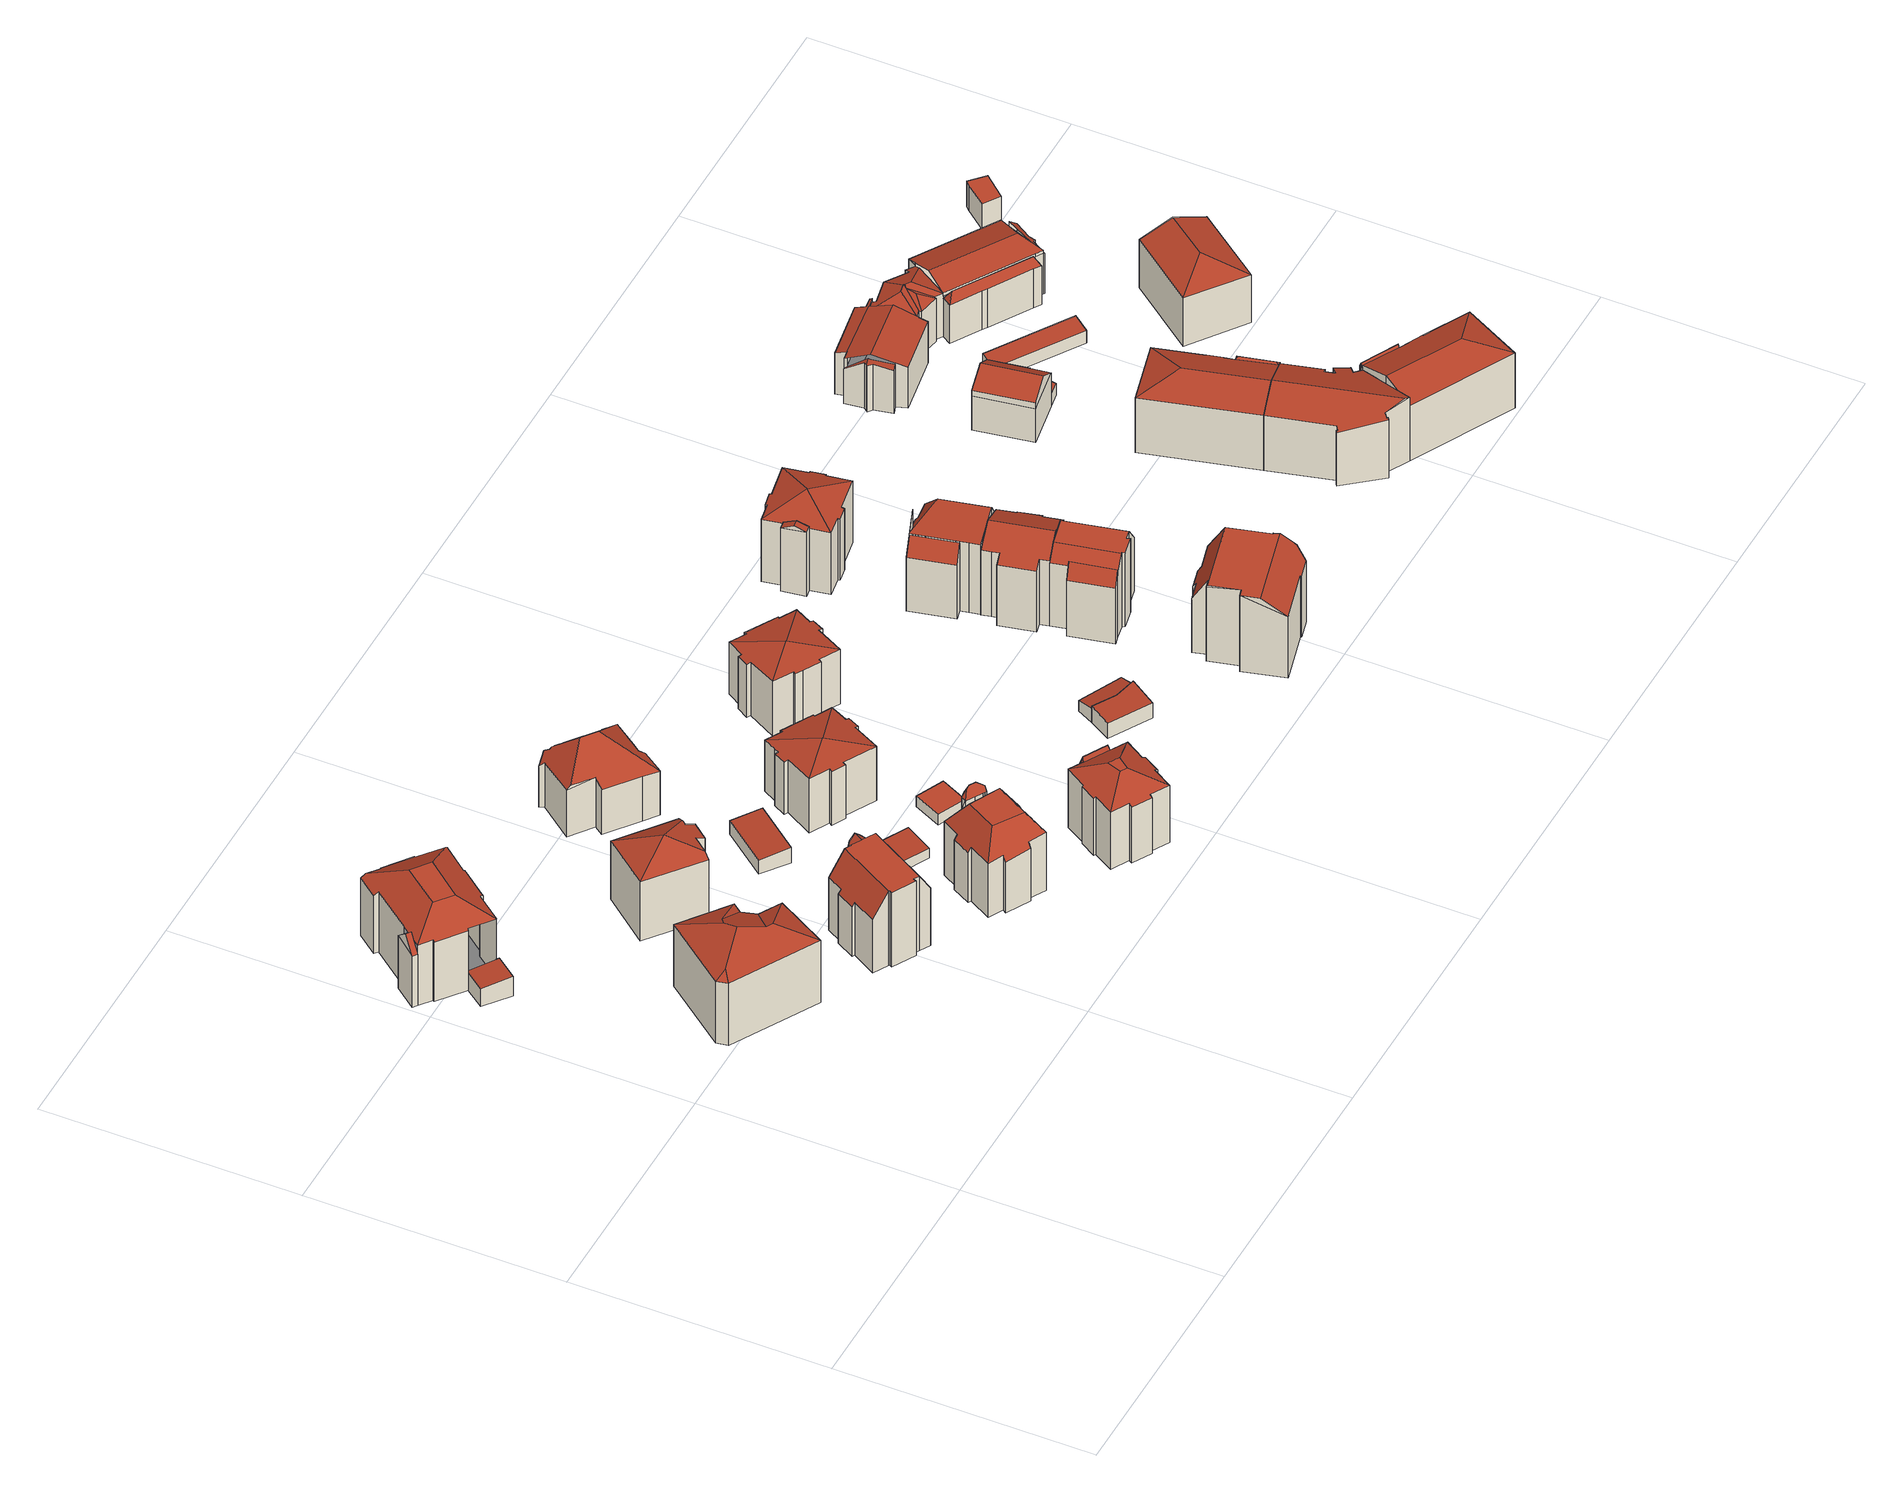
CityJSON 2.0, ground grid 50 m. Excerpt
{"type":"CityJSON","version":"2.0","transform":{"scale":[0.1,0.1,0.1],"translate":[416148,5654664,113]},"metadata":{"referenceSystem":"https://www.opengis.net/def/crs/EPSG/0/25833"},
"CityObjects":{
"building1":{"type":"Building","attributes":{"Dachtyp_tdc":"tdcFreeFormRoof","Gemeindeschluessel":14612000,"Dachneigung":25.07,"QualitaetDacherkennung":46,"Geometrietyp2DReferenz":"3000","measuredHeight":17.71,"function":"31001_9998","roofType":"5000"},"geometry":[{"type":"Solid","lod":"2","boundaries":[[[[0,1,2,3]],[[1,4,5,2]],[[4,6,7,5]],[[6,8,9,7]],[[8,10,11,9]],[[10,12,13,11]],[[12,14,15,13]],[[14,0,3,15]],[[16,17,18,19,14,12]],[[16,12,10]],[[17,16,10,8]],[[20,21,18,17,8,6]],[[20,6,4]],[[21,20,4,1]],[[19,18,21,1,0]],[[19,0,14]],[[3,2,5,7,9,11,13,15]]]],"semantics":{"surfaces":[{"type":"WallSurface"},{"type":"RoofSurface"},{"type":"GroundSurface"}],"values":[[0,0,0,0,0,0,0,0,1,1,1,1,1,1,1,1,2]]}}]},
"building2":{"type":"Building","attributes":{"Gemeindeschluessel":14612000,"Geometrietyp2DReferenz":"3000","function":"31001_9998","roofType":"9999"},"children":["building2-1","building2-2","building2-3","building2-4"]},
"building2-1":{"type":"BuildingPart","attributes":{"Dachtyp_tdc":"tdcPolyFlatRoof","Dachneigung":3.97,"QualitaetDacherkennung":54,"Geometrietyp2DReferenz":"3000","measuredHeight":4.52,"roofType":"2100"},"parents":["building2"],"geometry":[{"type":"MultiSurface","lod":"2","boundaries":[[[22,23,24,25]],[[23,26,27,24]],[[26,28,29,27]],[[28,30,31,29]],[[30,28,26,23,22,32,33]],[[34,25,24,27,29,31,35]]],"semantics":{"surfaces":[{"type":"WallSurface"},{"type":"RoofSurface"},{"type":"GroundSurface"}],"values":[0,0,0,0,1,2]}}]},
"building2-2":{"type":"BuildingPart","attributes":{"Dachtyp_tdc":"tdcPolyFlatRoof","Dachneigung":3.25,"QualitaetDacherkennung":55,"Geometrietyp2DReferenz":"3000","measuredHeight":4.5,"roofType":"2100"},"parents":["building2"],"geometry":[{"type":"MultiSurface","lod":"2","boundaries":[[[36,37,38,39]],[[40,41,42,43]],[[41,44,45,42]],[[44,36,39,45]],[[44,41,40,46,47,37,36]],[[39,38,48,49,43,42,45]]],"semantics":{"surfaces":[{"type":"WallSurface"},{"type":"RoofSurface"},{"type":"GroundSurface"}],"values":[0,0,0,0,1,2]}}]},
"building2-3":{"type":"BuildingPart","attributes":{"Dachtyp_tdc":"tdcGableRoof","Dachneigung":50.49,"QualitaetDacherkennung":26,"Geometrietyp2DReferenz":"3000","measuredHeight":14.86,"roofType":"3100"},"parents":["building2"],"geometry":[{"type":"MultiSurface","lod":"2","boundaries":[[[50,51,52,53]],[[54,55,56,57]],[[55,50,53,56]],[[50,55,58]],[[51,50,58,59,60]],[[55,54,61,59,58]],[[53,52,57,56]]],"semantics":{"surfaces":[{"type":"WallSurface"},{"type":"RoofSurface"},{"type":"GroundSurface"}],"values":[0,0,0,0,1,1,2]}}]},
"building2-4":{"type":"BuildingPart","attributes":{"Dachtyp_tdc":"tdcCutTentRoof","Dachneigung":31.53,"QualitaetDacherkennung":61,"Geometrietyp2DReferenz":"3000","measuredHeight":17.27,"roofType":"9999"},"parents":["building2"],"geometry":[{"type":"MultiSurface","lod":"2","boundaries":[[[62,63,64,65]],[[63,66,67,64]],[[66,68,69,67]],[[68,70,71,69]],[[70,72,22,25,71]],[[73,33,35,33]],[[74,75,76,31,30]],[[75,77,78,76]],[[77,79,80,78]],[[79,81,82,80]],[[81,83,40,43,82]],[[84,85,86,38,37]],[[85,87,88,86]],[[87,89,54,57,88]],[[90,91,92,52,51]],[[91,62,65,92]],[[73,93,72,70,68,66,94,95]],[[96,83,81,79,77,75,74,73,95,97]],[[89,87,85,84,98,96,97,99]],[[66,63,62,91,90,60,61,89,99,94]],[[99,97,95,94]],[[65,64,67,69,71,25,34,35,31,76,78,80,82,43,49,48,38,86,88,57,52,92]]],"semantics":{"surfaces":[{"type":"WallSurface"},{"type":"RoofSurface"},{"type":"GroundSurface"}],"values":[0,0,0,0,0,0,0,0,0,0,0,0,0,0,0,0,1,1,1,1,1,2]}}]},
"building3":{"type":"Building","attributes":{"Gemeindeschluessel":14612000,"Geometrietyp2DReferenz":"3000","function":"31001_9998","roofType":"9999"},"children":["building3-1","building3-2"]},
"building3-1":{"type":"BuildingPart","attributes":{"Dachtyp_tdc":"tdcFreeFormRoof","Dachneigung":48.18,"QualitaetDacherkennung":22,"Geometrietyp2DReferenz":"3000","measuredHeight":17.09,"roofType":"5000"},"parents":["building3"],"geometry":[{"type":"MultiSurface","lod":"2","boundaries":[[[100,101,102,103]],[[101,104,105,102]],[[104,106,107,105]],[[106,108,109,107]],[[108,110,111,109]],[[110,112,113,111]],[[106,104,101,100,114,115]],[[115,112,116,117,112,110,108,106]],[[113,118,119,113,120,103,102,105,107,109,111]]],"semantics":{"surfaces":[{"type":"WallSurface"},{"type":"RoofSurface"},{"type":"GroundSurface"}],"values":[0,0,0,0,0,0,1,1,2]}}]},
"building3-2":{"type":"BuildingPart","attributes":{"Dachtyp_tdc":"tdcCutGableRoof","Dachneigung":0.638,"QualitaetDacherkennung":51,"Geometrietyp2DReferenz":"3000","measuredHeight":17.1,"roofType":"9999"},"parents":["building3"],"geometry":[{"type":"MultiSurface","lod":"2","boundaries":[[[121,118,117]],[[121,122,123,118]],[[122,124,125,123]],[[124,126,127,125]],[[126,128,129,127]],[[128,130,131,129]],[[130,132,133,131]],[[132,134,135,133]],[[134,136,137,135]],[[136,138,139,137]],[[138,140,141,139]],[[140,142,143,141]],[[142,144,145,143]],[[144,146,147,145]],[[146,148,149,147]],[[148,150,151,149]],[[150,152,153,151]],[[152,154,155,153]],[[154,156,157,155]],[[156,158,159,157]],[[158,160,103,159]],[[160,100,103]],[[158,156,154,152,150,148,146,144]],[[134,132,130,128,126,124,122,121,161]],[[144,142,140,138,136,134,161,115,114,160,158]],[[119,118,123,125,127,129,131,133,135,137,139,141,143,145,147,149,151,153,155,157,159,103,120,113]]],"semantics":{"surfaces":[{"type":"WallSurface"},{"type":"RoofSurface"},{"type":"GroundSurface"}],"values":[0,0,0,0,0,0,0,0,0,0,0,0,0,0,0,0,0,0,0,0,0,0,1,1,1,2]}}]},
"building4":{"type":"Building","attributes":{"Dachtyp_tdc":"tdcFreeFormRoof","Gemeindeschluessel":14612000,"Dachneigung":29.08,"QualitaetDacherkennung":46,"Geometrietyp2DReferenz":"3000","measuredHeight":16.69,"function":"31001_9998","roofType":"5000"},"geometry":[{"type":"Solid","lod":"2","boundaries":[[[[162,163,164,165]],[[163,166,167,164]],[[166,168,169,167]],[[168,170,171,169]],[[170,172,173,171]],[[172,174,175,173]],[[174,176,177,175]],[[176,162,165,177]],[[178,179,162,176]],[[163,179,178,180,170,168,166]],[[172,180,178,174]],[[178,176,174]],[[172,170,180]],[[163,162,179]],[[165,164,167,169,171,173,175,177]]]],"semantics":{"surfaces":[{"type":"WallSurface"},{"type":"RoofSurface"},{"type":"GroundSurface"}],"values":[[0,0,0,0,0,0,0,0,1,1,1,1,0,0,2]]}}]},
"building5":{"type":"Building","attributes":{"Gemeindeschluessel":14612000,"Geometrietyp2DReferenz":"3000","function":"31001_9998","roofType":"9999"},"children":["building5-1","building5-2"]},
"building5-1":{"type":"BuildingPart","attributes":{"Dachtyp_tdc":"tdcFreeFormRoof","Dachneigung":65.62,"QualitaetDacherkennung":28,"Geometrietyp2DReferenz":"3000","measuredHeight":16.92,"roofType":"5000"},"parents":["building5"],"geometry":[{"type":"MultiSurface","lod":"2","boundaries":[[[181,182,183,184]],[[182,185,186,183]],[[185,187,188,186]],[[187,189,190,188]],[[189,191,192,190]],[[191,193,194,192]],[[193,195,196,197,194]],[[193,191,189,198]],[[189,187,199,198]],[[187,185,200,199]],[[185,182,181,201,202,203,200]],[[203,195,193,198,199,200]],[[184,183,186,188,190,192,194,197,204]]],"semantics":{"surfaces":[{"type":"WallSurface"},{"type":"RoofSurface"},{"type":"GroundSurface"}],"values":[0,0,0,0,0,0,0,1,1,1,1,1,2]}}]},
"building5-2":{"type":"BuildingPart","attributes":{"Dachtyp_tdc":"tdcCutTentRoof","Dachneigung":55.2,"QualitaetDacherkennung":56,"Geometrietyp2DReferenz":"3000","measuredHeight":16.97,"roofType":"9999"},"parents":["building5"],"geometry":[{"type":"MultiSurface","lod":"2","boundaries":[[[196,205,197]],[[205,206,207,197]],[[206,208,209,207]],[[208,210,211,209]],[[210,212,213,211]],[[212,214,215,213]],[[214,216,217,215]],[[216,218,219,217]],[[218,220,221,219]],[[220,222,223,221]],[[222,224,225,223]],[[224,226,227,225]],[[226,228,229,227]],[[228,230,231,229]],[[230,232,233,231]],[[232,234,235,233]],[[234,236,237,235]],[[236,238,181,184,237]],[[216,214,212,210,208,206,239,240]],[[226,224,222,220,218,216,240,241]],[[236,234,232,230,228,226,241,242]],[[206,205,196,243,202,244,238,236,242,239]],[[242,241,240,239]],[[197,207,209,211,213,215,217,219,221,223,225,227,229,231,233,235,237,184,204]]],"semantics":{"surfaces":[{"type":"WallSurface"},{"type":"RoofSurface"},{"type":"GroundSurface"}],"values":[0,0,0,0,0,0,0,0,0,0,0,0,0,0,0,0,0,0,1,1,1,1,1,2]}}]},
"building6":{"type":"Building","attributes":{"Dachtyp_tdc":"tdcPolyFlatRoof","Gemeindeschluessel":14612000,"Dachneigung":2.91,"QualitaetDacherkennung":69,"Geometrietyp2DReferenz":"3000","measuredHeight":3.5,"function":"31001_9998","roofType":"2100"},"geometry":[{"type":"Solid","lod":"2","boundaries":[[[[245,246,247,248]],[[246,249,250,247]],[[249,251,252,250]],[[251,245,248,252]],[[251,249,246,245]],[[248,247,250,252]]]],"semantics":{"surfaces":[{"type":"WallSurface"},{"type":"RoofSurface"},{"type":"GroundSurface"}],"values":[[0,0,0,0,1,2]]}}]},
"building7":{"type":"Building","attributes":{"Dachtyp_tdc":"tdcPolyFlatRoof","Gemeindeschluessel":14612000,"Dachneigung":4.41,"QualitaetDacherkennung":80,"Geometrietyp2DReferenz":"3000","measuredHeight":2.66,"function":"31001_9998","roofType":"2100"},"geometry":[{"type":"Solid","lod":"2","boundaries":[[[[253,254,255,256]],[[254,257,258,255]],[[257,259,260,258]],[[259,253,256,260]],[[259,257,254,253]],[[256,255,258,260]]]],"semantics":{"surfaces":[{"type":"WallSurface"},{"type":"RoofSurface"},{"type":"GroundSurface"}],"values":[[0,0,0,0,1,2]]}}]},
"building8":{"type":"Building","attributes":{"Dachtyp_tdc":"tdcFreeFormRoof","Gemeindeschluessel":14612000,"Dachneigung":32.78,"QualitaetDacherkennung":28,"Geometrietyp2DReferenz":"3000","measuredHeight":15.47,"function":"31001_9998","roofType":"5000"},"geometry":[{"type":"Solid","lod":"2","boundaries":[[[[261,262,263,264]],[[262,265,266,263]],[[265,267,268,266]],[[267,269,270,268]],[[269,271,272,270]],[[271,273,274,272]],[[273,275,276,274]],[[275,277,278,276]],[[277,279,280,278]],[[279,281,282,280]],[[281,283,284,282]],[[283,285,286,284]],[[285,287,288,286]],[[287,289,290,288]],[[289,291,292,290]],[[291,293,294,292]],[[293,295,296,294]],[[295,297,298,296]],[[297,299,300,298]],[[299,301,302,300]],[[301,303,304,302]],[[303,261,264,304]],[[297,295,305,306,307,299]],[[308,309,277,275,273,271,269,267,265,310]],[[293,291,289,287,285,283,281,279,309,308,306,305]],[[308,310,262,261,303,301,307,306]],[[265,262,310]],[[279,277,309]],[[295,293,305]],[[301,299,307]],[[264,263,266,268,270,272,274,276,278,280,282,284,286,288,290,292,294,296,298,300,302,304]]]],"semantics":{"surfaces":[{"type":"WallSurface"},{"type":"RoofSurface"},{"type":"GroundSurface"}],"values":[[0,0,0,0,0,0,0,0,0,0,0,0,0,0,0,0,0,0,0,0,0,0,1,1,1,1,0,0,0,0,2]]}}]},
"building9":{"type":"Building","attributes":{"Gemeindeschluessel":14612000,"Geometrietyp2DReferenz":"3000","function":"31001_9998","roofType":"9999"},"children":["building9-1","building9-2"]},
"building9-1":{"type":"BuildingPart","attributes":{"Dachtyp_tdc":"tdcCutTentRoof","Dachneigung":26.41,"QualitaetDacherkennung":56,"Geometrietyp2DReferenz":"3000","measuredHeight":15.9,"roofType":"9999"},"parents":["building9"],"geometry":[{"type":"MultiSurface","lod":"2","boundaries":[[[311,312,313,314]],[[312,315,316,313]],[[315,317,318,316]],[[317,319,320,318]],[[319,321,322,320]],[[321,323,324,322]],[[323,325,326,324]],[[325,327,328,326]],[[327,329,330,328]],[[329,331,332,330]],[[331,333,334,332]],[[333,335,336,334]],[[335,337,338,336]],[[311,339,340,341,342,343,344]],[[321,319,317,315,312,311,344,345]],[[331,329,327,325,323,321,345,346]],[[342,347,337,335,333,331,346,343]],[[346,345,344,343]],[[338,348,349,350,351,352,314,313,316,318,320,322,324,326,328,330,332,334,336]],[[337,347,348,338]],[[347,342,349,348]],[[342,341,350,349]],[[341,340,353,351,350]],[[339,352,354]],[[339,311,314,352]]],"semantics":{"surfaces":[{"type":"WallSurface"},{"type":"RoofSurface"},{"type":"GroundSurface"}],"values":[0,0,0,0,0,0,0,0,0,0,0,0,0,1,1,1,1,1,2,0,0,0,0,0,0]}}]},
"building9-2":{"type":"BuildingPart","attributes":{"Dachtyp_tdc":"tdcFreeFormRoof","Dachneigung":74.75,"QualitaetDacherkennung":31,"Geometrietyp2DReferenz":"3000","measuredHeight":14.09,"roofType":"5000"},"parents":["building9"],"geometry":[{"type":"MultiSurface","lod":"2","boundaries":[[[353,355,356,351]],[[355,357,358,356]],[[357,354,352,358]],[[359,354,357]],[[360,359,357,355]],[[360,355,353]],[[359,360,353,354]],[[351,356,358,352]]],"semantics":{"surfaces":[{"type":"WallSurface"},{"type":"RoofSurface"},{"type":"GroundSurface"}],"values":[0,0,0,1,1,1,1,2]}}]},
"building10":{"type":"Building","attributes":{"Dachtyp_tdc":"tdcPolyFlatRoof","Gemeindeschluessel":14612000,"Dachneigung":0,"QualitaetDacherkennung":83,"Geometrietyp2DReferenz":"3000","measuredHeight":2.42,"function":"31001_9998","roofType":"1000"},"geometry":[{"type":"Solid","lod":"2","boundaries":[[[[361,362,363,364]],[[362,365,366,363]],[[365,367,368,366]],[[367,361,364,368]],[[367,365,362,361]],[[364,363,366,368]]]],"semantics":{"surfaces":[{"type":"WallSurface"},{"type":"RoofSurface"},{"type":"GroundSurface"}],"values":[[0,0,0,0,1,2]]}}]},
"building11":{"type":"Building","attributes":{"Dachtyp_tdc":"tdcTentRoof","Gemeindeschluessel":14612000,"Dachneigung":15.55,"QualitaetDacherkennung":63,"Geometrietyp2DReferenz":"3000","measuredHeight":13.7,"function":"31001_9998","roofType":"3500"},"geometry":[{"type":"Solid","lod":"2","boundaries":[[[[369,370,371,372]],[[370,373,374,371]],[[373,375,376,374]],[[375,377,378,376]],[[377,379,380,378]],[[379,381,382,380]],[[381,383,384,382]],[[383,385,386,384]],[[385,387,388,386]],[[387,389,390,388]],[[389,391,392,390]],[[391,393,394,392]],[[393,395,396,394]],[[395,397,398,396]],[[397,399,400,398]],[[399,401,402,400]],[[401,403,404,402]],[[403,405,406,404]],[[377,375,373,370,369,407,408]],[[389,387,385,383,381,379,377,408]],[[399,397,395,393,391,389,408]],[[407,409,410,405,403,401,399,408]],[[406,411,412,413,372,371,374,376,378,380,382,384,386,388,390,392,394,396,398,400,402,404]],[[405,410,411,406]],[[410,409,412,411]],[[409,407,413,412]],[[407,369,372,413]]]],"semantics":{"surfaces":[{"type":"WallSurface"},{"type":"RoofSurface"},{"type":"GroundSurface"}],"values":[[0,0,0,0,0,0,0,0,0,0,0,0,0,0,0,0,0,0,1,1,1,1,2,0,0,0,0]]}}]},
"building12":{"type":"Building","attributes":{"Dachtyp_tdc":"tdcTentRoof","Gemeindeschluessel":14612000,"Dachneigung":14.73,"QualitaetDacherkennung":66,"Geometrietyp2DReferenz":"3000","measuredHeight":13.84,"function":"31001_9998","roofType":"3500"},"geometry":[{"type":"Solid","lod":"2","boundaries":[[[[414,415,416,417]],[[415,418,419,416]],[[418,420,421,419]],[[420,422,423,421]],[[422,424,425,423]],[[424,426,427,425]],[[426,428,429,427]],[[428,430,431,429]],[[430,432,433,431]],[[432,434,435,433]],[[434,436,437,435]],[[436,438,439,437]],[[438,440,441,439]],[[440,442,443,441]],[[442,444,445,443]],[[444,446,447,445]],[[446,448,449,447]],[[448,450,451,449]],[[450,452,453,451]],[[452,454,455,453]],[[454,414,417,455]],[[430,428,426,424,422,420,418,456]],[[440,438,436,434,432,430,456]],[[450,448,446,444,442,440,456]],[[418,415,414,454,452,450,456]],[[417,416,419,421,423,425,427,429,431,433,435,437,439,441,443,445,447,449,451,453,455]]]],"semantics":{"surfaces":[{"type":"WallSurface"},{"type":"RoofSurface"},{"type":"GroundSurface"}],"values":[[0,0,0,0,0,0,0,0,0,0,0,0,0,0,0,0,0,0,0,0,0,1,1,1,1,2]]}}]},
"building13":{"type":"Building","attributes":{"Dachtyp_tdc":"tdcPolyFlatRoof","Gemeindeschluessel":14612000,"Dachneigung":4.67,"QualitaetDacherkennung":72,"Geometrietyp2DReferenz":"3000","measuredHeight":3.89,"function":"31001_9998","roofType":"2100"},"geometry":[{"type":"Solid","lod":"2","boundaries":[[[[457,458,459,460]],[[458,461,462,459]],[[461,463,464,462]],[[463,465,466,464]],[[465,457,460,466]],[[465,463,461,458,457]],[[460,459,462,464,466]]]],"semantics":{"surfaces":[{"type":"WallSurface"},{"type":"RoofSurface"},{"type":"GroundSurface"}],"values":[[0,0,0,0,0,1,2]]}}]},
"building14":{"type":"Building","attributes":{"Dachtyp_tdc":"tdcPolyFlatRoof","Gemeindeschluessel":14612000,"Dachneigung":12.44,"QualitaetDacherkennung":74,"Geometrietyp2DReferenz":"3000","measuredHeight":3.36,"function":"31001_9998","roofType":"2100"},"geometry":[{"type":"Solid","lod":"2","boundaries":[[[[467,468,469,459]],[[468,470,471,469]],[[470,472,464,471]],[[472,473,462,464]],[[473,467,459,462]],[[473,472,470,468,467]],[[459,469,471,464,462]]]],"semantics":{"surfaces":[{"type":"WallSurface"},{"type":"RoofSurface"},{"type":"GroundSurface"}],"values":[[0,0,0,0,0,1,2]]}}]},
"building15":{"type":"Building","attributes":{"Dachtyp_tdc":"tdcFreeFormRoof","Gemeindeschluessel":14612000,"Dachneigung":0.012,"QualitaetDacherkennung":40,"Geometrietyp2DReferenz":"3000","measuredHeight":17.51,"function":"31001_9998","roofType":"5000"},"geometry":[{"type":"Solid","lod":"2","boundaries":[[[[474,475,476,477]],[[475,478,479,476]],[[478,480,481,479]],[[480,482,483,481]],[[482,484,485,483]],[[484,486,487,485]],[[486,488,489,487]],[[488,490,491,489]],[[490,492,493,491]],[[492,494,495,493]],[[494,496,497,495]],[[496,498,499,497]],[[498,500,501,499]],[[500,502,503,501]],[[502,504,505,503]],[[504,506,507,505]],[[506,474,477,507]],[[508,488,486,484,482,480,478,475,474,509]],[[496,494,510,511,502,500,498]],[[494,492,510]],[[510,492,490,508,509,506,504,511]],[[490,488,508]],[[504,502,511]],[[474,506,509]],[[477,476,479,481,483,485,487,489,491,493,495,497,499,501,503,505,507]]]],"semantics":{"surfaces":[{"type":"WallSurface"},{"type":"RoofSurface"},{"type":"GroundSurface"}],"values":[[0,0,0,0,0,0,0,0,0,0,0,0,0,0,0,0,0,1,1,0,1,0,0,0,2]]}}]},
"building16":{"type":"Building","attributes":{"Gemeindeschluessel":14612000,"Geometrietyp2DReferenz":"3000","function":"31001_9998","roofType":"9999"},"children":["building16-1","building16-2"]},
"building16-1":{"type":"BuildingPart","attributes":{"Dachtyp_tdc":"tdcCutGableRoof","Dachneigung":0.647,"QualitaetDacherkennung":44,"Geometrietyp2DReferenz":"3000","measuredHeight":16.97,"roofType":"9999"},"parents":["building16"],"geometry":[{"type":"MultiSurface","lod":"2","boundaries":[[[512,513,514,515]],[[513,516,517,514]],[[516,518,519,517]],[[520,521,522,523]],[[521,524,525,522]],[[524,526,527,525]],[[526,528,529,527]],[[528,530,531,529]],[[530,532,533,531]],[[532,534,535,533]],[[534,536,537,535]],[[536,538,539,537]],[[538,540,541,539]],[[540,512,515,541]],[[536,534,532,530,528,526]],[[524,521,520,518,516]],[[526,524,516,513,512,540,538,536]],[[515,514,517,519,523,522,525,527,529,531,533,535,537,539,541]]],"semantics":{"surfaces":[{"type":"WallSurface"},{"type":"RoofSurface"},{"type":"GroundSurface"}],"values":[0,0,0,0,0,0,0,0,0,0,0,0,0,0,1,1,1,2]}}]},
"building16-2":{"type":"BuildingPart","attributes":{"Dachtyp_tdc":"tdcPolyFlatRoof","Dachneigung":58.79,"QualitaetDacherkennung":43,"Geometrietyp2DReferenz":"3000","measuredHeight":15.57,"roofType":"2100"},"parents":["building16"],"geometry":[{"type":"MultiSurface","lod":"2","boundaries":[[[542,543,544,519,518]],[[543,545,546,544]],[[545,547,520,523,546]],[[545,543,542,547]],[[523,519,544,546]]],"semantics":{"surfaces":[{"type":"WallSurface"},{"type":"RoofSurface"},{"type":"GroundSurface"}],"values":[0,0,0,1,2]}}]},
"building17":{"type":"Building","attributes":{"Dachtyp_tdc":"tdcFreeFormRoof","Gemeindeschluessel":14612000,"Dachneigung":25.79,"QualitaetDacherkennung":21,"Geometrietyp2DReferenz":"3000","measuredHeight":17.45,"function":"31001_9998","roofType":"5000"},"geometry":[{"type":"Solid","lod":"2","boundaries":[[[[548,549,550,522]],[[549,551,552,550]],[[551,553,554,552]],[[553,555,556,554]],[[555,557,558,556]],[[557,559,560,558]],[[559,561,562,560]],[[561,563,564,562]],[[563,565,566,564]],[[565,567,568,566]],[[567,569,570,568]],[[569,571,529,570]],[[571,548,522,529]],[[549,548,572,573,559,557,555,553,551]],[[565,563,561,573,572,571,569,567]],[[561,559,573]],[[548,571,572]],[[522,550,552,554,556,558,560,562,564,566,568,570,529]]]],"semantics":{"surfaces":[{"type":"WallSurface"},{"type":"RoofSurface"},{"type":"GroundSurface"}],"values":[[0,0,0,0,0,0,0,0,0,0,0,0,0,1,1,0,0,2]]}}]},
"building18":{"type":"Building","attributes":{"Gemeindeschluessel":14612000,"Geometrietyp2DReferenz":"3000","function":"31001_9998","roofType":"9999"},"children":["building18-1","building18-2"]},
"building18-1":{"type":"BuildingPart","attributes":{"Dachtyp_tdc":"tdcHipAndGableRoof","Dachneigung":11.73,"QualitaetDacherkennung":30,"Geometrietyp2DReferenz":"3000","measuredHeight":17.62,"roofType":"5000"},"parents":["building18"],"geometry":[{"type":"MultiSurface","lod":"2","boundaries":[[[574,575,576,577]],[[575,578,579,576]],[[578,580,581,579]],[[580,582,583,581]],[[582,584,585,586,583]],[[587,588,589]],[[588,590,591,589]],[[590,592,593,591]],[[592,594,595,593]],[[594,596,597,595]],[[596,598,599,597]],[[598,600,601,599]],[[600,574,577,601]],[[596,594,592,590,588,587,602,603,604]],[[603,584,582,580,578,604]],[[578,575,574,600,598,596,604]],[[577,576,579,581,583,586,605,589,591,593,595,597,599,601]]],"semantics":{"surfaces":[{"type":"WallSurface"},{"type":"RoofSurface"},{"type":"GroundSurface"}],"values":[0,0,0,0,0,0,0,0,0,0,0,0,0,1,1,1,2]}}]},
"building18-2":{"type":"BuildingPart","attributes":{"Dachtyp_tdc":"tdcPolyFlatRoof","Dachneigung":58.2,"QualitaetDacherkennung":42,"Geometrietyp2DReferenz":"3000","measuredHeight":19.44,"roofType":"2100"},"parents":["building18"],"geometry":[{"type":"MultiSurface","lod":"2","boundaries":[[[585,606,607,586]],[[606,608,609,607]],[[608,610,589,609]],[[610,587,589]],[[608,606,585,611,602,610]],[[605,586,607,609,589]]],"semantics":{"surfaces":[{"type":"WallSurface"},{"type":"RoofSurface"},{"type":"GroundSurface"}],"values":[0,0,0,0,1,2]}}]},
"building19":{"type":"Building","attributes":{"Gemeindeschluessel":14612000,"Geometrietyp2DReferenz":"3000","function":"31001_9998","roofType":"9999"},"children":["building19-1","building19-2"]},
"building19-1":{"type":"BuildingPart","attributes":{"Dachtyp_tdc":"tdcGableRoof","Dachneigung":22.04,"QualitaetDacherkennung":63,"Geometrietyp2DReferenz":"3000","measuredHeight":15.62,"roofType":"3100"},"parents":["building19"],"geometry":[{"type":"MultiSurface","lod":"2","boundaries":[[[612,613,614,615,616]],[[613,617,618,614]],[[617,619,620,621,618]],[[617,613,622]],[[612,619,623]],[[613,612,623,622]],[[619,617,622,623]],[[615,614,618,621]]],"semantics":{"surfaces":[{"type":"WallSurface"},{"type":"RoofSurface"},{"type":"GroundSurface"}],"values":[0,0,0,0,0,1,1,2]}}]},
"building19-2":{"type":"BuildingPart","attributes":{"Dachtyp_tdc":"tdcTentRoof","Dachneigung":21.72,"QualitaetDacherkennung":64,"Geometrietyp2DReferenz":"3000","measuredHeight":16.84,"roofType":"3500"},"parents":["building19"],"geometry":[{"type":"MultiSurface","lod":"2","boundaries":[[[624,625,626,627]],[[625,628,629,626]],[[628,630,631,629]],[[630,632,633,631]],[[632,634,635,633]],[[634,636,637,635]],[[636,638,639,637]],[[638,616,615,639]],[[620,640,641,621]],[[640,642,643,641]],[[642,644,645,643]],[[644,646,647,645]],[[646,648,649,647]],[[648,650,651,649]],[[650,652,653,651]],[[652,654,655,653]],[[654,624,627,655]],[[638,636,634,632,630,628,656]],[[640,620,616,638,656]],[[650,648,646,644,642,640,656]],[[628,625,624,654,652,650,656]],[[627,626,629,631,633,635,637,639,615,621,641,643,645,647,649,651,653,655]]],"semantics":{"surfaces":[{"type":"WallSurface"},{"type":"RoofSurface"},{"type":"GroundSurface"}],"values":[0,0,0,0,0,0,0,0,0,0,0,0,0,0,0,0,0,1,1,1,1,2]}}]},
"building20":{"type":"Building","attributes":{"Dachtyp_tdc":"tdcFreeFormRoof","Gemeindeschluessel":14612000,"Dachneigung":19.49,"QualitaetDacherkennung":59,"Geometrietyp2DReferenz":"3000","measuredHeight":14.91,"function":"31001_9998","roofType":"5000"},"geometry":[{"type":"Solid","lod":"2","boundaries":[[[[657,658,659,660]],[[658,661,662,659]],[[661,663,664,662]],[[663,665,666,664]],[[665,667,668,666]],[[667,669,670,668]],[[669,671,672,670]],[[671,673,674,672]],[[673,675,676,674]],[[675,677,678,676]],[[677,679,680,678]],[[679,681,682,680]],[[681,683,684,682]],[[683,685,686,684]],[[685,687,688,686]],[[687,689,690,688]],[[689,691,692,690]],[[691,657,660,692]],[[657,691,689,687,685,683,681,679,677,693,694]],[[693,675,673,671,669,667,665,663,661,658,694]],[[658,657,694]],[[677,675,693]],[[660,659,662,664,666,668,670,672,674,676,678,680,682,684,686,688,690,692]]]],"semantics":{"surfaces":[{"type":"WallSurface"},{"type":"RoofSurface"},{"type":"GroundSurface"}],"values":[[0,0,0,0,0,0,0,0,0,0,0,0,0,0,0,0,0,0,1,1,0,0,2]]}}]},
"building21":{"type":"Building","attributes":{"Gemeindeschluessel":14612000,"Geometrietyp2DReferenz":"3000","function":"31001_9998","roofType":"9999"},"children":["building21-1","building21-2","building21-3"]},
"building21-1":{"type":"BuildingPart","attributes":{"Dachtyp_tdc":"tdcHipAndGableRoof","Dachneigung":19.85,"QualitaetDacherkennung":85,"Geometrietyp2DReferenz":"3000","measuredHeight":14.93,"roofType":"5000"},"parents":["building21"],"geometry":[{"type":"MultiSurface","lod":"2","boundaries":[[[695,696,697,698]],[[696,699,700,701,697]],[[702,703,704,705,706,707]],[[708,675,676,709,710]],[[675,695,698,676]],[[696,695,711]],[[675,712,711,695]],[[703,702,699,696,711,712,708]],[[708,712,675]],[[698,697,701,706,705,709,676]]],"semantics":{"surfaces":[{"type":"WallSurface"},{"type":"RoofSurface"},{"type":"GroundSurface"}],"values":[0,0,0,0,0,1,1,1,0,2]}}]},
"building21-2":{"type":"BuildingPart","attributes":{"Dachtyp_tdc":"tdcPolyFlatRoof","Dachneigung":7.36,"QualitaetDacherkennung":36,"Geometrietyp2DReferenz":"3000","measuredHeight":9.59,"roofType":"2100"},"parents":["building21"],"geometry":[{"type":"MultiSurface","lod":"2","boundaries":[[[713,714,715,716]],[[714,707,706,715]],[[700,713,716,701]],[[700,707,714,713]],[[716,715,706,701]]],"semantics":{"surfaces":[{"type":"WallSurface"},{"type":"RoofSurface"},{"type":"GroundSurface"}],"values":[0,0,0,1,2]}}]},
"building21-3":{"type":"BuildingPart","attributes":{"Dachtyp_tdc":"tdcFreeFormRoof","Dachneigung":38.58,"QualitaetDacherkennung":42,"Geometrietyp2DReferenz":"3000","measuredHeight":12.9,"roofType":"5000"},"parents":["building21"],"geometry":[{"type":"MultiSurface","lod":"2","boundaries":[[[704,717,718,705]],[[717,719,678,718]],[[719,710,709,678]],[[720,710,719]],[[721,720,719,717]],[[721,717,704]],[[720,721,704,710]],[[705,718,678,709]]],"semantics":{"surfaces":[{"type":"WallSurface"},{"type":"RoofSurface"},{"type":"GroundSurface"}],"values":[0,0,0,1,1,1,1,2]}}]},
"building22":{"type":"Building","attributes":{"Gemeindeschluessel":14612000,"Geometrietyp2DReferenz":"3000","function":"31001_9998","roofType":"9999"},"children":["building22-1","building22-2"]},
"building22-1":{"type":"BuildingPart","attributes":{"Dachtyp_tdc":"tdcGableRoof","Dachneigung":18.42,"QualitaetDacherkennung":46,"Geometrietyp2DReferenz":"3000","measuredHeight":10.84,"roofType":"3100"},"parents":["building22"],"geometry":[{"type":"MultiSurface","lod":"2","boundaries":[[[722,723,724,725,726]],[[727,728,723,722]],[[728,729,724,723]],[[729,730,731,724]],[[732,733,726,725,734]],[[733,727,722,726]],[[735,736,737,738]],[[730,729,728,738,737,732]],[[733,736,735,727]],[[732,737,736,733]],[[727,735,738,728]]],"semantics":{"surfaces":[{"type":"GroundSurface"},{"type":"WallSurface"},{"type":"RoofSurface"}],"values":[0,1,1,1,1,1,2,2,1,1,1]}}]},
"building22-2":{"type":"BuildingPart","attributes":{"Dachtyp_tdc":"tdcGableRoof","Dachneigung":21.01,"QualitaetDacherkennung":51,"Geometrietyp2DReferenz":"3000","measuredHeight":3.33,"roofType":"3100"},"parents":["building22"],"geometry":[{"type":"MultiSurface","lod":"2","boundaries":[[[731,739,740,724]],[[739,741,742,740]],[[741,734,725,742]],[[741,739,743]],[[739,731,744,743]],[[734,741,743,744]],[[724,740,742,725]]],"semantics":{"surfaces":[{"type":"WallSurface"},{"type":"RoofSurface"},{"type":"GroundSurface"}],"values":[0,0,0,0,1,1,2]}}]},
"building23":{"type":"Building","attributes":{"Gemeindeschluessel":14612000,"Geometrietyp2DReferenz":"3000","function":"31001_9998","roofType":"9999"},"children":["building23-1","building23-2","building23-3"]},
"building23-1":{"type":"BuildingPart","attributes":{"Dachtyp_tdc":"tdcPolyFlatRoof","Dachneigung":0,"QualitaetDacherkennung":37,"Geometrietyp2DReferenz":"3000","measuredHeight":9.45,"roofType":"1000"},"parents":["building23"],"geometry":[{"type":"MultiSurface","lod":"2","boundaries":[[[745,746,747,748]],[[746,749,750,747]],[[749,751,752,750]],[[751,749,746,745]],[[748,747,750,752]]],"semantics":{"surfaces":[{"type":"WallSurface"},{"type":"RoofSurface"},{"type":"GroundSurface"}],"values":[0,0,0,1,2]}}]},
"building23-2":{"type":"BuildingPart","attributes":{"Dachtyp_tdc":"tdcHipAndGableRoof","Dachneigung":19.96,"QualitaetDacherkennung":79,"Geometrietyp2DReferenz":"3000","measuredHeight":14.94,"roofType":"5000"},"parents":["building23"],"geometry":[{"type":"MultiSurface","lod":"2","boundaries":[[[753,754,692]],[[755,756,745,748,757,758]],[[759,760,761,752,751]],[[760,762,763,761]],[[762,764,660,763]],[[764,765,766,660]],[[765,753,692,766]],[[762,760,767]],[[760,759,756,755,753,765,767]],[[765,764,762,767]],[[692,757,748,752,761,763,660,766]]],"semantics":{"surfaces":[{"type":"WallSurface"},{"type":"RoofSurface"},{"type":"GroundSurface"}],"values":[0,0,0,0,0,0,0,1,1,1,2]}}]},
"building23-3":{"type":"BuildingPart","attributes":{"Dachtyp_tdc":"tdcFreeFormRoof","Dachneigung":63.69,"QualitaetDacherkennung":27,"Geometrietyp2DReferenz":"3000","measuredHeight":12.87,"roofType":"5000"},"parents":["building23"],"geometry":[{"type":"MultiSurface","lod":"2","boundaries":[[[768,758,757,769]],[[754,770,771,692]],[[770,772,773,771]],[[772,774,775,773]],[[774,768,769,775]],[[770,754,758,768]],[[768,774,772,770]],[[769,757,692,771,773,775]]],"semantics":{"surfaces":[{"type":"WallSurface"},{"type":"RoofSurface"},{"type":"GroundSurface"}],"values":[0,0,0,0,0,1,1,2]}}]},
"building24":{"type":"Building","attributes":{"Dachtyp_tdc":"tdcPolyFlatRoof","Gemeindeschluessel":14612000,"Dachneigung":9.21,"QualitaetDacherkennung":69,"Geometrietyp2DReferenz":"3000","measuredHeight":3.39,"function":"31001_9998","roofType":"2100"},"geometry":[{"type":"Solid","lod":"2","boundaries":[[[[776,777,778,779]],[[777,780,781,778]],[[780,782,783,781]],[[782,776,779,783]],[[782,780,777,776]],[[779,778,781,783]]]],"semantics":{"surfaces":[{"type":"WallSurface"},{"type":"RoofSurface"},{"type":"GroundSurface"}],"values":[[0,0,0,0,1,2]]}}]},
"building25":{"type":"Building","attributes":{"Gemeindeschluessel":14612000,"Geometrietyp2DReferenz":"3000","function":"31001_9998","roofType":"9999"},"children":["building25-1","building25-2","building25-3","building25-4","building25-5","building25-6","building25-7"]},
"building25-1":{"type":"BuildingPart","attributes":{"Dachtyp_tdc":"tdcPolyFlatRoof","Dachneigung":18.75,"QualitaetDacherkennung":40,"Geometrietyp2DReferenz":"3000","measuredHeight":10.29,"roofType":"2100"},"parents":["building25"],"geometry":[{"type":"MultiSurface","lod":"2","boundaries":[[[784,785,786,787]],[[785,788,789,786]],[[788,790,791,789]],[[790,792,793,791]],[[792,794,795,796,793]],[[797,794,792,790,788,785,784,798]],[[799,787,786,789,791,793,796,800]]],"semantics":{"surfaces":[{"type":"WallSurface"},{"type":"RoofSurface"},{"type":"GroundSurface"}],"values":[0,0,0,0,0,1,2]}}]},
"building25-2":{"type":"BuildingPart","attributes":{"Dachtyp_tdc":"tdcGableRoof","Dachneigung":19.48,"QualitaetDacherkennung":71,"Geometrietyp2DReferenz":"3000","measuredHeight":11.59,"roofType":"3100"},"parents":["building25"],"geometry":[{"type":"MultiSurface","lod":"2","boundaries":[[[801,800,797]],[[802,803,804]],[[802,805,806,803]],[[805,807,808,806]],[[807,809,810,811,808]],[[812,813,784,787,814,815]],[[816,809,807,805,802,817]],[[817,797,798,813,812,816]],[[800,818,819,820,803,806,808,811,821,822,814,787,799]]],"semantics":{"surfaces":[{"type":"WallSurface"},{"type":"RoofSurface"},{"type":"GroundSurface"}],"values":[0,0,0,0,0,0,1,1,2]}}]},
"building25-3":{"type":"BuildingPart","attributes":{"Dachtyp_tdc":"tdcGableRoof","Dachneigung":10.14,"QualitaetDacherkennung":32,"Geometrietyp2DReferenz":"3000","measuredHeight":10.6,"roofType":"3100"},"parents":["building25"],"geometry":[{"type":"MultiSurface","lod":"2","boundaries":[[[810,823,824,811]],[[823,825,826,824]],[[825,827,828,826]],[[827,829,830,828]],[[829,831,832,830]],[[831,833,834,832]],[[833,815,814,834]],[[829,827,825,823,810,835,836]],[[836,815,833,831,829]],[[814,822,821,811,824,826,828,830,832,834]]],"semantics":{"surfaces":[{"type":"WallSurface"},{"type":"RoofSurface"},{"type":"GroundSurface"}],"values":[0,0,0,0,0,0,0,1,1,2]}}]},
"building25-4":{"type":"BuildingPart","attributes":{"Dachtyp_tdc":"tdcHipAndGableRoof","Dachneigung":19.58,"QualitaetDacherkennung":79,"Geometrietyp2DReferenz":"3000","measuredHeight":11.61,"roofType":"5000"},"parents":["building25"],"geometry":[{"type":"MultiSurface","lod":"2","boundaries":[[[837,838,839,840]],[[841,842,843,844,845]],[[846,847,848,849,850]],[[847,851,852,848]],[[851,837,840,852]],[[853,854,855,837,856]],[[851,857,858,859,856,837]],[[860,853,856,859,861]],[[842,860,861,862,863]],[[841,864,853,860,842]],[[846,858,857,847]],[[847,857,851]],[[837,855,838]],[[840,839,845,844,865,866,849,848,852]]],"semantics":{"surfaces":[{"type":"WallSurface"},{"type":"RoofSurface"},{"type":"GroundSurface"}],"values":[0,0,0,0,0,1,1,1,0,0,0,0,0,2]}}]},
"building25-5":{"type":"BuildingPart","attributes":{"Dachtyp_tdc":"tdcFreeFormRoof","Dachneigung":23.23,"QualitaetDacherkennung":25,"Geometrietyp2DReferenz":"3000","measuredHeight":11.54,"roofType":"5000"},"parents":["building25"],"geometry":[{"type":"MultiSurface","lod":"2","boundaries":[[[867,868,869,870]],[[868,871,872,869]],[[871,873,820,872]],[[795,874,875,796]],[[874,876,877,875]],[[876,878,879,877]],[[878,880,881,879]],[[880,850,849,881]],[[862,882,883,865]],[[882,867,870,883]],[[884,885,850,880,878,876,886,887,888,889]],[[876,874,795,801,890,891,886]],[[890,892,873,891]],[[873,804,873,871,887,886,891]],[[871,868,893,894,888,887]],[[868,867,893]],[[867,882,894,893]],[[882,862,889,888,894]],[[862,884,889]],[[870,869,872,820,803,820,819,818,800,796,875,877,879,881,849,866,865,883]]],"semantics":{"surfaces":[{"type":"WallSurface"},{"type":"RoofSurface"},{"type":"GroundSurface"}],"values":[0,0,0,0,0,0,0,0,0,0,1,1,1,1,1,1,1,1,1,2]}}]},
"building25-6":{"type":"BuildingPart","attributes":{"Dachtyp_tdc":"tdcFreeFormRoof","Dachneigung":61.91,"QualitaetDacherkennung":20,"Geometrietyp2DReferenz":"3000","measuredHeight":10.71,"roofType":"5000"},"parents":["building25"],"geometry":[{"type":"MultiSurface","lod":"2","boundaries":[[[895,896,897,898]],[[896,899,900,897]],[[899,901,902,900]],[[901,903,865,902]],[[903,904,865]],[[843,905,906,844]],[[905,895,898,906]],[[904,903,901,907]],[[901,899,896,895,905,908,907]],[[905,843,908]],[[843,904,907,908]],[[898,897,900,902,865,844,906]]],"semantics":{"surfaces":[{"type":"WallSurface"},{"type":"RoofSurface"},{"type":"GroundSurface"}],"values":[0,0,0,0,0,0,0,1,1,1,1,2]}}]},
"building25-7":{"type":"BuildingPart","attributes":{"Dachtyp_tdc":"tdcPolyFlatRoof","Dachneigung":42.67,"QualitaetDacherkennung":33,"Geometrietyp2DReferenz":"3000","measuredHeight":10.7,"roofType":"2100"},"parents":["building25"],"geometry":[{"type":"MultiSurface","lod":"2","boundaries":[[[909,910,911,839,838,855]],[[910,912,913,911]],[[912,914,915,913]],[[914,916,917,915]],[[916,918,919,917]],[[918,864,841,845,919]],[[918,916,914,912,910,909,854,864]],[[845,839,911,913,915,917,919]]],"semantics":{"surfaces":[{"type":"WallSurface"},{"type":"RoofSurface"},{"type":"GroundSurface"}],"values":[0,0,0,0,0,0,1,2]}}]},
"building26":{"type":"Building","attributes":{"Dachtyp_tdc":"tdcHipAndGableRoof","Gemeindeschluessel":14612000,"Dachneigung":21.69,"QualitaetDacherkennung":83,"Geometrietyp2DReferenz":"3000","measuredHeight":13.67,"function":"31001_9998","roofType":"5000"},"geometry":[{"type":"Solid","lod":"2","boundaries":[[[[920,921,922,923]],[[921,924,925,922]],[[924,926,927,925]],[[926,920,923,927]],[[924,921,928]],[[920,926,929]],[[921,920,929,928]],[[926,924,928,929]],[[923,922,925,927]]]],"semantics":{"surfaces":[{"type":"WallSurface"},{"type":"RoofSurface"},{"type":"GroundSurface"}],"values":[[0,0,0,0,1,0,1,1,2]]}}]},
"building27":{"type":"Building","attributes":{"Dachtyp_tdc":"tdcPolyFlatRoof","Gemeindeschluessel":14612000,"Dachneigung":0,"QualitaetDacherkennung":65,"Geometrietyp2DReferenz":"3000","measuredHeight":5.81,"function":"31001_9998","roofType":"1000"},"geometry":[{"type":"Solid","lod":"2","boundaries":[[[[930,931,932,933]],[[931,934,935,932]],[[934,936,937,935]],[[936,938,939,937]],[[938,930,933,939]],[[938,936,934,931,930]],[[933,932,935,937,939]]]],"semantics":{"surfaces":[{"type":"WallSurface"},{"type":"RoofSurface"},{"type":"GroundSurface"}],"values":[[0,0,0,0,0,1,2]]}}]}
},
"vertices":[
[143,530,162],[241,657,162],[241,657,20],[143,530,20],[332,587,162],[332,587,20],[318,569,162],[318,569,20],[327,539,162],[327,539,20],[370,515,162],[370,515,20],[313,414,162],[313,414,20],[147,508,162],[147,508,20],[291,493,188],[278,500,188],[247,540,197],[169,524,173],[268,579,183],[253,568,191],
[208,1131,60],[235,1165,60],[235,1165,19],[208,1131,19],[284,1127,64],[284,1127,19],[254,1088,64],[254,1088,19],[252,1090,64],[252,1090,19],[205,1127,60],[249,1092,64],[205,1127,19],[249,1092,19],
[52,930,60],[80,967,60],[80,967,19],[52,930,19],[127,937,64],[132,934,64],[132,934,19],[127,937,19],[100,892,64],[100,892,19],[126,936,64],[83,970,60],[83,970,19],[126,936,19],
[33,1077,140],[41,1070,140],[41,1070,19],[33,1077,19],[8,1028,136],[0,1034,136],[0,1034,19],[8,1028,19],[16,1054,167],[24,1048,167],[30,1056,158],[19,1042,158],
[93,1152,152],[124,1192,152],[124,1192,19],[93,1152,19],[132,1186,158],[132,1186,19],[155,1168,158],[155,1168,19],[157,1170,156],[157,1170,19],[208,1131,156],[249,1092,159],[252,1090,157],[213,1041,156],[213,1041,19],[215,1039,155],[215,1039,19],[171,983,155],[171,983,19],[166,987,158],[166,987,19],[127,937,158],[80,967,155],[29,1007,155],[29,1007,19],[31,1010,158],[31,1010,19],[8,1028,157],[41,1070,158],[100,1146,158],[100,1146,19],[205,1127,159],[139,1107,192],[174,1080,192],[126,936,158],[118,1009,191],[83,970,158],[84,1036,191],
[525,459,166],[531,470,166],[531,470,19],[525,459,19],[544,472,178],[544,472,19],[554,467,190],[554,467,19],[562,462,182],[562,462,19],[565,451,176],[565,451,19],[559,440,176],[559,440,19],[543,449,190],[544,449,190],[569,434,167],[570,434,166],[570,434,19],[569,434,19],[544,449,19],
[570,434,188],[589,423,151],[589,423,19],[566,383,150],[566,383,19],[571,381,142],[571,381,19],[555,352,142],[555,352,19],[550,355,151],[550,355,19],[524,309,151],[524,309,19],[504,320,190],[504,320,19],[494,326,190],[494,326,19],[491,320,190],[491,320,19],[447,345,189],[447,345,19],[450,350,189],[450,350,19],[448,351,189],[448,351,19],[419,367,141],[419,367,19],[446,414,141],[446,414,19],[441,417,132],[441,417,19],[461,453,132],[461,453,19],[466,450,140],[466,450,19],[484,482,140],[484,482,19],[513,466,189],[513,466,19],[525,459,190],[569,434,190],
[494,770,152],[478,750,161],[478,750,18],[494,770,18],[493,739,153],[493,739,18],[468,708,153],[468,708,18],[454,719,161],[454,719,18],[421,678,154],[421,678,18],[320,759,154],[320,759,18],[393,850,152],[393,850,18],[414,759,185],[485,759,160],[430,690,162],
[722,349,142],[732,344,167],[732,344,20],[722,349,20],[737,353,167],[737,353,20],[750,356,167],[750,356,20],[770,345,167],[770,345,20],[775,332,167],[775,332,20],[771,326,178],[771,326,20],[769,322,167],[769,322,150],[769,322,20],[761,338,189],[749,345,189],[742,346,183],[722,349,141],[724,348,146],[732,343,167],[732,343,20],
[769,322,151],[797,306,153],[797,306,20],[774,263,153],[774,263,20],[778,261,144],[778,261,20],[763,233,144],[763,233,20],[758,236,153],[758,236,20],[734,192,153],[734,192,20],[702,210,150],[702,210,20],[698,204,141],[698,204,20],[653,229,136],[653,229,20],[657,236,146],[657,236,20],[629,251,143],[629,251,20],[654,295,143],[654,295,20],[649,298,134],[649,298,20],[668,334,134],[668,334,20],[674,331,143],[674,331,20],[693,365,143],[693,365,20],[722,349,145],[764,295,189],[728,230,189],[673,265,189],[706,324,189],[732,343,147],[722,349,146],
[633,741,45],[682,703,49],[682,703,14],[633,741,14],[613,615,49],[613,615,14],[564,653,45],[564,653,14],
[668,435,41],[696,488,46],[696,488,19],[668,435,19],[749,460,46],[749,460,19],[722,407,41],[722,407,19],
[536,936,117],[548,953,130],[548,953,15],[536,936,15],[504,987,122],[504,987,15],[556,1053,117],[556,1053,15],[552,1063,108],[552,1063,15],[564,1064,116],[564,1064,15],[576,1065,124],[576,1065,15],[577,1063,125],[577,1063,15],[577,1054,131],[577,1054,15],[591,1043,135],[591,1043,15],[601,1056,119],[601,1056,15],[604,1059,114],[604,1059,15],[621,1046,114],[621,1046,15],[679,1000,115],[679,1000,15],[685,1008,106],[685,1008,15],[703,993,106],[703,993,15],[697,986,115],[697,986,15],[659,936,122],[659,936,15],[646,920,124],[646,920,15],[657,912,112],[657,912,15],[623,868,116],[623,868,15],[597,888,117],[597,888,15],[696,984,117],[615,979,170],[623,868,117],[586,1002,170],[580,1052,134],[511,982,130],
[1001,168,151],[978,129,150],[978,129,17],[1001,168,17],[984,126,147],[984,126,17],[965,93,146],[965,93,17],[960,97,149],[960,97,17],[937,57,148],[937,57,17],[902,77,148],[902,77,17],[899,72,145],[899,72,17],[862,93,145],[862,93,17],[866,99,148],[866,99,17],[832,118,148],[832,118,17],[855,157,149],[855,157,17],[851,159,147],[851,159,17],[869,190,148],[869,190,17],[975,183,151],[921,214,151],[921,215,151],[896,229,151],[916,164,175],[937,152,175],[918,127,176],[904,135,176],[872,188,150],[872,188,17],[896,229,17],[921,215,17],[921,214,17],[975,183,17],[921,214,134],[975,183,134],
[927,225,134],[927,225,17],[982,194,134],[982,194,17],[973,192,158],[930,217,157],
[884,459,42],[858,405,42],[858,405,18],[884,459,18],[804,430,42],[804,430,18],[830,484,42],[830,484,18],
[758,587,137],[755,581,136],[755,581,13],[758,587,13],[729,595,136],[729,595,13],[733,601,137],[733,601,13],[695,621,137],[695,621,13],[726,676,134],[726,676,13],[719,680,132],[719,680,13],[732,704,131],[732,704,13],[738,700,133],[738,700,13],[743,709,132],[743,709,13],[757,735,131],[757,735,13],[789,717,131],[789,717,13],[791,722,130],[791,722,13],[851,689,130],[851,689,13],[848,685,131],[848,685,13],[880,668,131],[880,668,13],[879,665,131],[879,665,13],[862,633,133],[862,633,13],[868,630,131],[868,630,13],[819,554,137],[786,640,150],[849,609,134],[855,606,133],[855,606,13],[849,609,13],[819,554,13],
[1049,767,133],[1042,771,135],[1042,771,12],[1049,767,12],[1012,716,137],[1012,716,12],[974,737,137],[974,737,12],[971,732,136],[971,732,12],[938,750,136],[938,750,12],[924,758,136],[924,758,12],[927,763,137],[927,763,12],[889,784,137],[889,784,12],[919,840,134],[919,840,12],[912,844,133],[912,844,12],[926,867,132],[926,867,12],[932,863,133],[932,863,12],[952,897,132],[952,897,12],[983,879,132],[983,879,12],[985,884,131],[985,884,12],[1046,850,131],[1046,850,12],[1043,846,132],[1043,846,12],[1075,829,132],[1075,829,12],[1056,795,134],[1056,795,12],[1062,791,132],[1062,791,12],[979,802,150],
[1127,266,51],[1151,308,55],[1151,308,17],[1127,266,17],[1195,282,55],[1195,282,17],[1238,272,56],[1238,272,17],[1207,220,51],[1207,220,17],
[1151,308,49],[1168,341,41],[1168,341,17],[1252,301,41],[1252,301,17],[1238,272,48],[1195,282,50],
[1374,200,189],[1391,204,188],[1391,204,18],[1374,200,18],[1383,232,141],[1383,232,18],[1422,242,141],[1422,242,18],[1421,248,131],[1421,248,18],[1461,258,131],[1461,258,18],[1462,251,143],[1462,251,18],[1512,264,144],[1512,264,18],[1540,154,193],[1540,154,18],[1542,155,193],[1542,155,18],[1553,116,173],[1553,116,18],[1537,90,158],[1537,90,18],[1499,80,158],[1499,80,18],[1498,82,159],[1498,82,18],[1396,56,159],[1396,56,18],[1375,137,193],[1375,137,18],[1389,141,193],[1389,141,18],[1519,234,193],[1374,197,193],[1546,143,193],[1384,102,193],
[1395,363,185],[1393,369,185],[1393,369,15],[1395,363,15],[1391,368,185],[1391,368,15],[1366,363,160],[1366,363,15],[1348,447,160],[1341,480,160],[1341,480,15],[1348,447,15],[1366,485,185],[1366,485,15],[1421,498,185],[1421,498,15],[1449,505,149],[1449,505,15],[1464,437,149],[1464,437,15],[1472,438,138],[1472,438,15],[1483,389,138],[1483,389,15],[1447,381,185],[1447,381,15],[1430,377,185],[1430,377,15],[1432,371,185],[1432,371,15],
[1366,363,170],[1349,359,142],[1349,359,15],[1331,443,142],[1331,443,15],[1348,447,171],
[1341,480,164],[1337,497,164],[1337,497,15],[1318,493,154],[1318,493,15],[1303,561,154],[1303,561,15],[1322,565,164],[1322,565,15],[1319,578,164],[1319,578,15],[1315,597,164],[1315,597,15],[1423,620,160],[1423,620,15],[1431,585,160],[1431,585,15],[1435,586,158],[1435,586,15],[1445,543,158],[1445,543,15],[1441,542,160],[1441,542,15],[1449,505,160],[1388,491,190],[1363,607,190],
[1408,690,146],[1423,620,146],[1423,620,16],[1408,690,16],[1392,614,192],[1392,614,16],[1315,597,176],[1315,597,16],[1311,617,176],[1311,617,16],[1307,633,176],[1307,633,173],[1307,633,16],[1311,724,170],[1311,724,169],[1311,724,16],[1310,728,164],[1310,728,16],[1346,736,154],[1346,736,16],[1347,731,160],[1347,731,16],[1396,742,146],[1396,742,16],[1401,743,139],[1401,743,16],[1412,691,140],[1412,691,16],[1290,719,175],[1288,719,176],[1372,706,192],[1288,719,16],
[1287,628,139],[1287,628,16],[1268,715,139],[1268,715,16],[1311,724,210],[1288,719,173],
[1246,888,159],[1231,885,159],[1231,885,12],[1246,888,12],[1246,888,155],[1223,931,158],[1223,931,12],[1238,933,158],[1238,933,155],[1238,933,12],[1227,907,168],[1242,910,168],
[1383,922,153],[1379,921,154],[1379,921,12],[1383,922,12],[1387,874,154],[1387,874,12],[1319,862,154],[1319,862,12],[1320,857,152],[1320,857,12],[1292,852,152],[1292,852,12],[1291,856,154],[1291,856,12],[1253,850,154],[1253,850,12],[1231,971,155],[1231,971,12],[1268,978,155],[1268,978,12],[1268,982,153],[1268,982,12],[1296,988,153],[1296,988,12],[1297,983,155],[1297,983,12],[1364,996,155],[1364,996,12],[1373,949,155],[1373,949,12],[1378,950,153],[1378,950,12],[1309,922,180],
[1980,109,163],[1934,133,155],[1934,133,17],[1980,109,17],[1927,127,152],[1927,127,17],[1929,125,153],[1929,125,17],[1925,122,151],[1925,122,17],[1869,193,139],[1869,193,17],[1873,196,140],[1873,196,17],[1875,194,140],[1875,194,17],[1881,199,143],[1881,199,17],[1850,322,143],[1850,322,17],[1984,356,140],[1984,356,17],[2004,280,140],[2004,280,17],[1995,278,143],[1995,278,17],[2000,258,143],[2000,258,17],[2016,271,137],[2016,271,17],[2034,247,132],[2034,247,17],[2019,235,139],[2019,235,17],[2037,225,133],[2037,225,17],[1914,338,166],[1971,113,166],
[1795,538,143],[1921,570,143],[1921,570,17],[1795,538,17],[1945,476,143],[1945,476,113],[1945,476,17],[1952,447,143],[1957,427,143],[1957,427,142],[1957,427,17],[1952,447,17],[1952,447,113],[1976,354,143],[1976,354,17],[1976,354,142],[1874,490,166],[1913,338,166],
[1963,480,110],[1970,451,110],[1970,451,17],[1963,480,17],
[1966,429,142],[1966,429,17],[1984,356,142],[1979,360,146],[1963,424,146],
[1733,817,9],[1827,833,9],[1839,758,9],[1845,721,9],[1752,705,9],[1733,817,87],[1827,833,88],[1839,758,88],[1839,758,87],[1839,758,35],[1845,721,87],[1752,705,87],[1845,721,36],[1733,817,100],[1752,705,100],[1802,714,118],[1784,825,118],
[1869,763,35],[1869,763,9],[1875,726,36],[1875,726,9],[1872,744,42],[1842,739,42],
[2124,180,112],[2133,196,112],[2133,196,17],[2124,180,17],[2159,183,112],[2159,183,17],[2151,166,112],[2151,166,17],
[2037,225,143],[2037,225,137],[2106,189,143],[2124,180,143],[2106,189,17],[2106,189,137],[2151,166,143],[2238,121,143],[2238,121,17],[2178,6,143],[2178,6,17],[1980,109,143],[2008,167,166],[2008,167,17],[2149,93,166],
[2109,193,146],[2109,193,17],[2039,229,146],[2039,229,17],[2041,233,137],[2041,233,17],[2111,197,137],[2111,197,17],
[1858,838,39],[1879,867,45],[1879,867,11],[1858,838,11],[2034,766,45],[2034,766,11],[2014,736,39],[2014,736,11],
[1712,1042,116],[1708,1063,109],[1708,1063,15],[1712,1042,15],[1826,1083,109],[1826,1083,15],[1830,1063,116],[1830,1063,15],[1849,1066,116],[1849,1066,15],[1850,1061,118],[1850,1061,111],[1850,1061,15],[1830,1057,118],[1830,1058,118],[1830,1058,15],[1830,1057,15],
[1830,1057,111],[1845,970,115],[1845,970,15],[1845,970,112],[1848,955,109],[1848,955,15],[1730,935,108],[1730,935,15],[1723,956,116],[1723,956,113],[1723,956,15],[1694,1039,117],[1712,1042,118],[1694,1039,15],[1694,1039,95],[1709,996,131],[1838,1016,131],[1832,1051,15],[1838,1016,15],[1845,974,15],[1709,996,15],[1708,1000,15],
[1707,951,113],[1707,951,15],[1700,987,119],[1700,987,15],[1691,994,121],[1691,994,15],[1693,996,121],[1693,996,15],[1698,1003,118],[1698,1003,15],[1692,1039,95],[1692,1039,15],[1709,996,120],[1708,1000,121],
[2132,955,109],[2123,935,109],[2123,935,15],[2132,955,15],[2088,854,109],[2074,862,109],[2074,862,103],[2074,862,15],[2088,854,15],[1965,1036,109],[1966,1036,109],[1966,1036,15],[1965,1036,15],[1965,1036,108],[1976,1053,109],[1976,1053,15],[2088,854,116],[2099,881,114],[2123,935,110],[2094,905,131],[1966,1036,116],[1965,1036,116],[1943,1000,131],[2074,862,116],[1918,960,116],[1918,960,114],[1918,960,109],[2088,854,111],[1918,960,15],[1958,1025,15],
[1902,966,114],[1861,973,114],[1861,973,15],[1902,966,15],[1860,978,114],[1860,978,15],[1845,974,114],[1851,1054,114],[1851,1054,15],[1900,1064,114],[1900,1064,15],[1942,1036,114],[1942,1036,15],[1949,1047,108],[1949,1047,15],[1904,969,114],[1904,969,15],[1958,1025,114],[1964,1035,109],[1892,1023,130],[1893,1023,130],[1894,1021,130],[1905,1014,130],[1832,1051,114],[1876,1020,130],[1838,1016,114],[1886,997,126],[1889,1017,128],
[2050,854,104],[1972,902,103],[1972,902,15],[2050,854,15],[1963,908,104],[1963,908,15],[1907,943,103],[1907,943,15],[1918,960,104],[1918,960,103],[2064,845,103],[2064,845,15],[1921,946,122],[2061,859,122],
[2123,935,122],[2139,928,107],[2139,928,15],[2119,896,106],[2119,896,15],[2122,885,99],[2122,885,15],[2111,883,106],[2111,883,15],[2091,852,107],[2091,852,15],
[2275,635,127],[2176,503,127],[2176,503,17],[2275,635,17],[2072,581,128],[2072,581,17],[2172,713,128],[2172,713,17],[2163,593,153],[2223,674,153],
[2190,1018,73],[2222,1058,73],[2222,1058,15],[2190,1018,15],[2231,1067,73],[2231,1067,15],[2259,1041,73],[2259,1041,15],[2222,998,73],[2222,998,15]
]}
